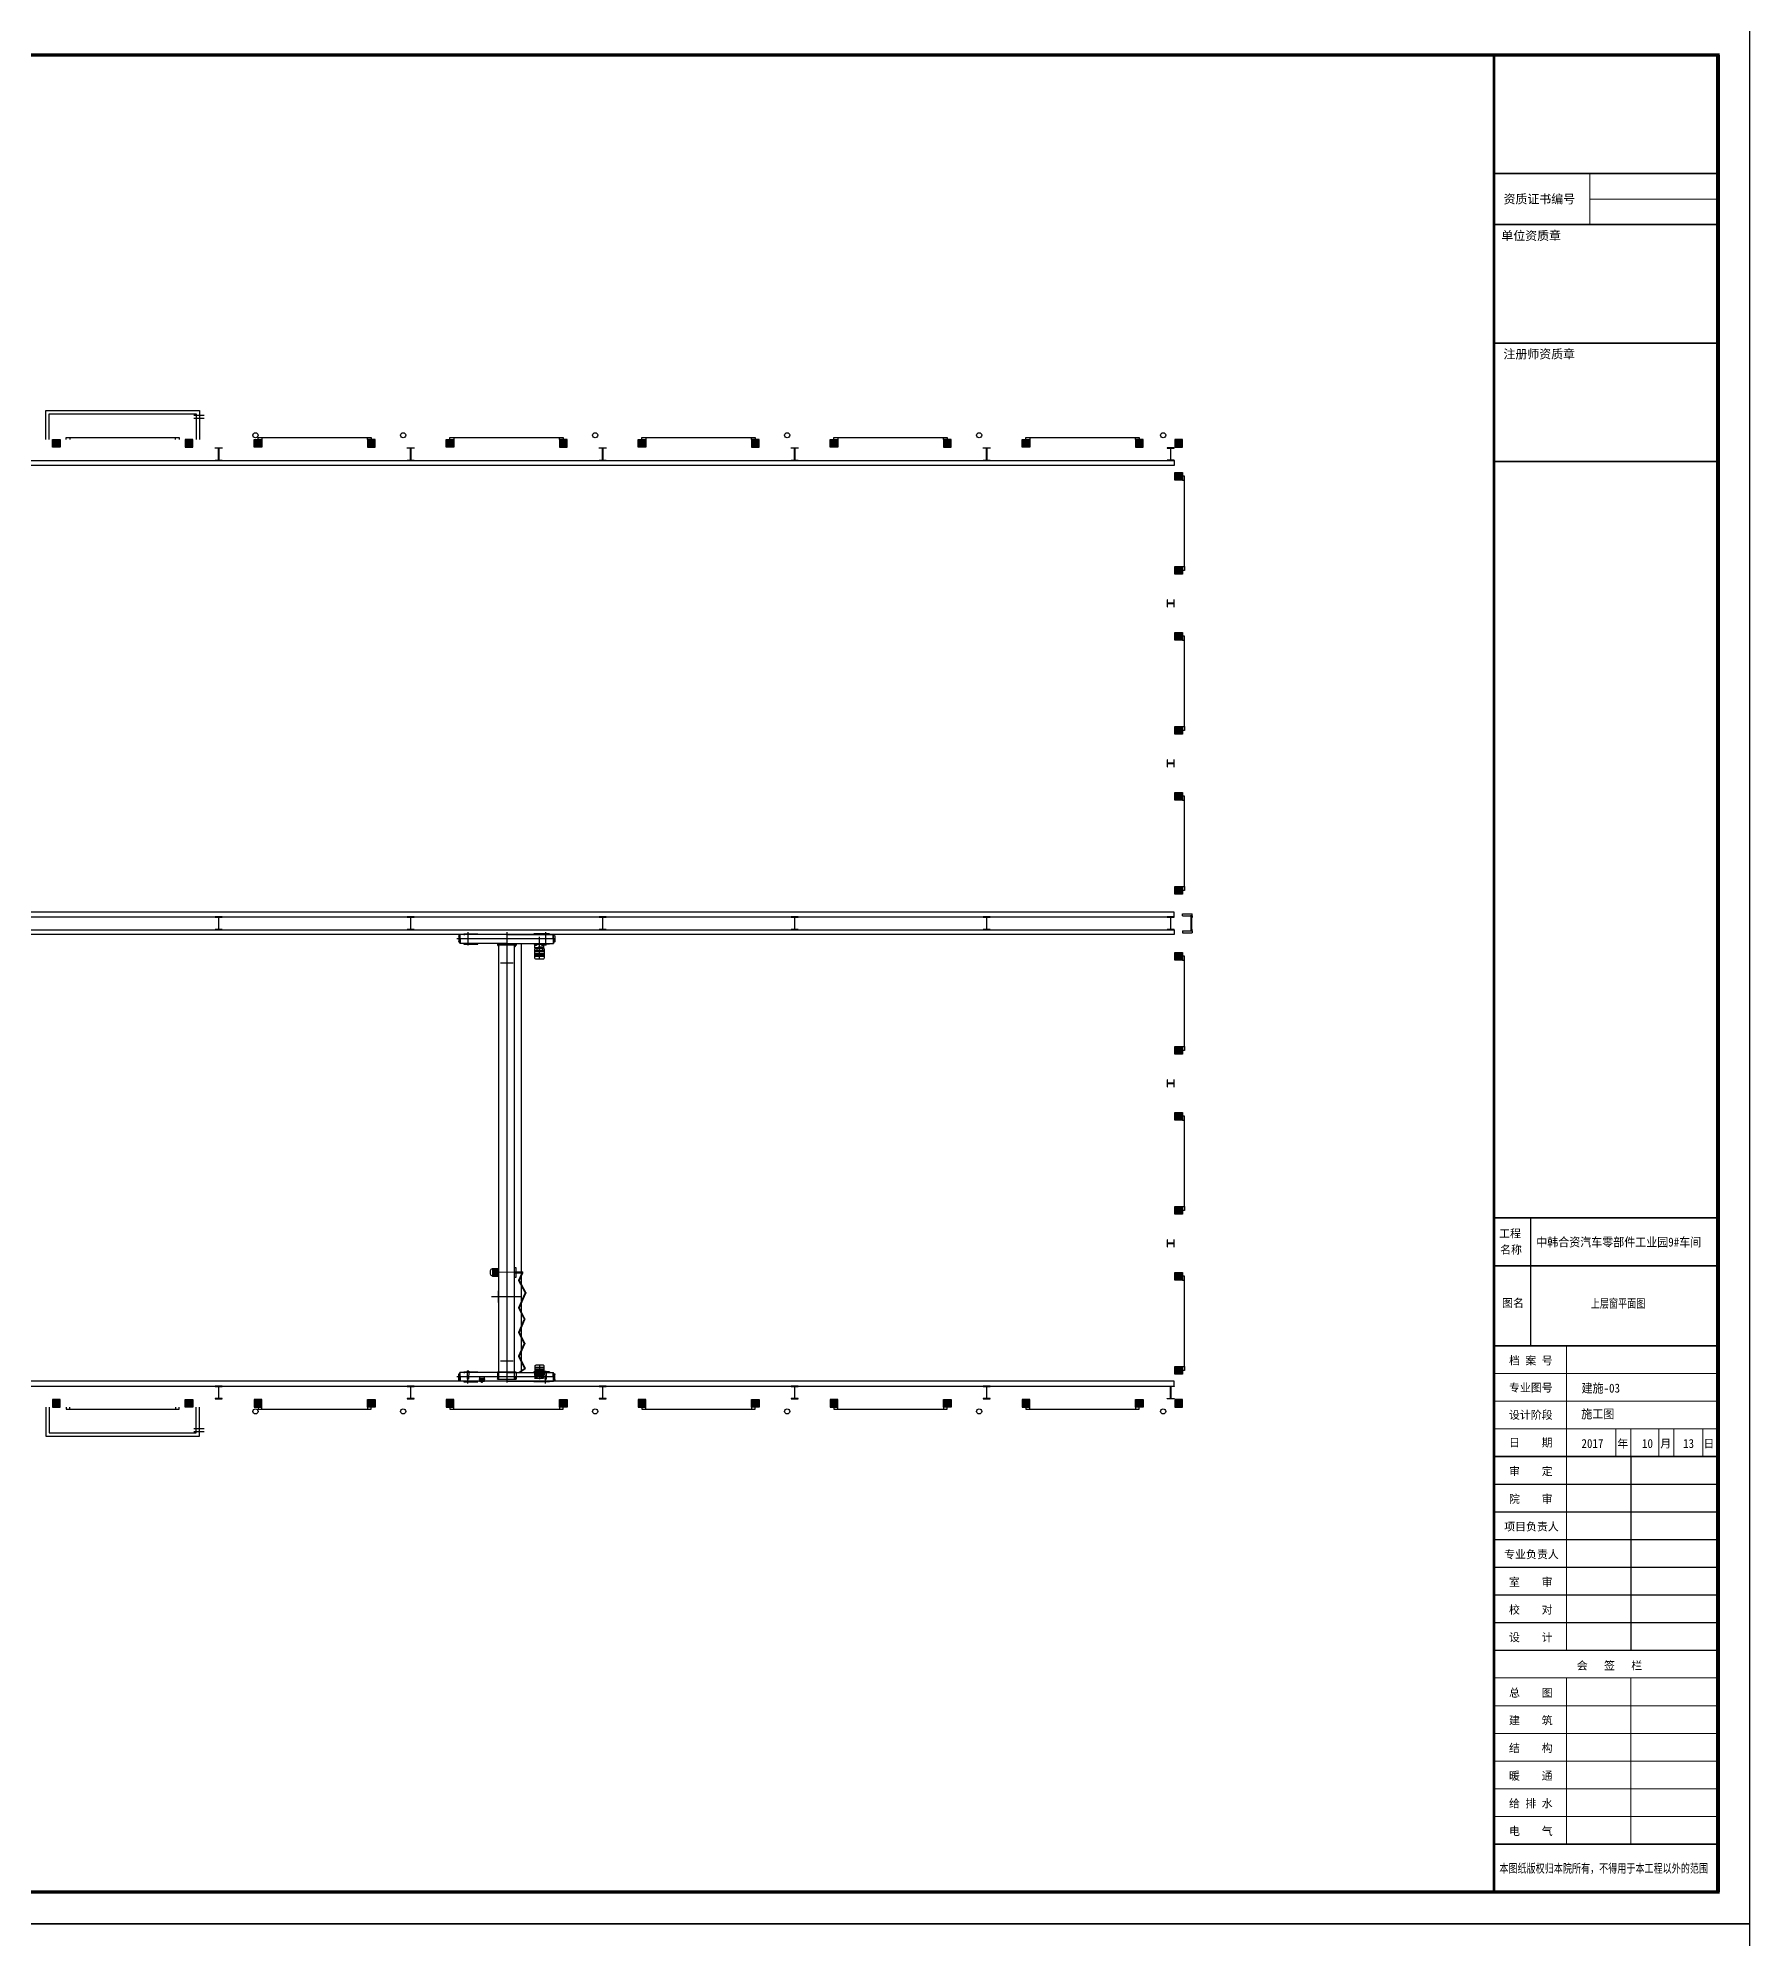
# Model space of a CAD drawing. Extents: x 3335981 to 3441081, y -1359715 to -1003315.
# Drawn here: x 3387581 to 3441081, y -1241385 to -1181985 of the extents above; entities that cross this region are included whole.
import ezdxf
from ezdxf.lldxf.tags import DXFTag

# ---------------------------------------------------------------- set-up
doc = ezdxf.new("R2010")
doc.units = 0
doc.header["$LTSCALE"] = 1000
doc.header["$MEASUREMENT"] = 0
doc.linetypes.add('CENTER2', pattern=[28.575, 19.05, -3.175, 3.175, -3.175])
doc.layers.get('0').update_dxf_attribs({"color": 2})
for name, color, linetype in [('10', 2, 'Continuous'), ('2', 6, 'Continuous'), ('PUB_DIM', 3, 'Continuous'), ('PUB_TITLE', 4, 'Continuous')]:
    doc.layers.add(name, color=color, linetype=linetype)
doc.layers.add('2点划线', color=2, linetype='CENTER2', lineweight=18)
doc.layers.add('图签', color=130, linetype='Continuous', lineweight=20)
doc.styles.add('图签字', font='SimSun.ttf', dxfattribs={"height": 250})
tags = doc.linetypes.add('DASH', pattern=[0.35, 0.25, -0.1]).pattern_tags.tags
tags[6:7] = [DXFTag(74, 4), DXFTag(75, 0), DXFTag(340, '0'), DXFTag(46, 1.0), DXFTag(50, 0.0), DXFTag(44, 0.0), DXFTag(45, 0.0)]
tags[4:5] = [DXFTag(74, 4), DXFTag(75, 0), DXFTag(340, '0'), DXFTag(46, 1.0), DXFTag(50, 0.0), DXFTag(44, 0.0), DXFTag(45, 0.0)]

# ---------------------------------------------------------------- blocks, each defined once
blk = doc.blocks.new('dvds')
for p, q in [((-40, 216), (-40, 664)), ((-20, 216), (-20, 664))]:
    blk.add_line(p, q)
at = {"layer": '10'}
for p, q in [((-300, 740), (0, 740)), ((-300, 670), (-300, 740)), ((-300, 670), (0, 670)), ((0, 670), (-50, 670)), ((-50, 670), (-50, 668)), ((-47, 664), (-16, 664)), ((-6, 654), (-6, 624)), ((0, 620), (-3, 620)), ((0, 670), (0, 740)), ((0, 670), (0, 620)), ((-300, 210), (0, 210)), ((-300, 210), (-300, 140)), ((-300, 140), (0, 140)), ((-50, 210), (-50, 213)), ((0, 210), (-50, 210)), ((-47, 216), (-16, 216)), ((-6, 226), (-6, 257)), ((0, 260), (-3, 260)), ((0, 210), (0, 260)), ((0, 210), (0, 140))]:
    blk.add_line(p, q, dxfattribs=at)
at = {"layer": '10', "linetype": 'DASH', "ltscale": 0.2}
for p, q in [((-300, 676), (0, 676)), ((-300, 204), (0, 204))]:
    blk.add_line(p, q, dxfattribs=at)
at = {"layer": '10'}
for centre, radius, start, end in [((-47, 668), 3.42, 181.39584, 268.60284), ((-16, 654), 10.3, 1.39779, 88.60221), ((-3, 624), 3.42, 181.39584, 268.60284), ((-47, 213), 3.42, 91.39716, 178.60416), ((-16, 226), 10.3, 271.39779, 358.60221), ((-3, 257), 3.42, 91.39716, 178.60416)]:
    blk.add_arc(centre, radius, start, end, dxfattribs=at)
blk = doc.blocks.new('tq')
at = {"color": 4}
for p, q in [((3435159, -1158678), (3435159, -1162678)), ((3438297, -1166138), (3438297, -1172193)), ((3434022, -1167003), (3441022, -1167003)), ((3434022, -1167868), (3441022, -1167868)), ((3434022, -1168733), (3441022, -1168733)), ((3434022, -1169598), (3441022, -1169598)), ((3434022, -1170463), (3441022, -1170463)), ((3434022, -1171328), (3441022, -1171328))]:
    blk.add_line(p, q, dxfattribs=at)
at = {"color": 4, "const_width": 50}
blk.add_lwpolyline([(3441022, -1131344), (3434022, -1131344)], dxfattribs=at)
at = {"layer": '图签', "color": 4}
for p, q in [((3437020, -1126044), (3437020, -1127644)), ((3441022, -1126844), (3437020, -1126844)), ((3434022, -1163543), (3441022, -1163543)), ((3441022, -1164408), (3434022, -1164408)), ((3434022, -1165273), (3441022, -1165273)), ((3435791, -1165273), (3440546, -1165273)), ((3436291, -1166138), (3436291, -1165273)), ((3437831, -1165273), (3437831, -1166138)), ((3438297, -1165273), (3438297, -1166138)), ((3439176, -1165273), (3439176, -1166138)), ((3439642, -1165273), (3439642, -1166138)), ((3440546, -1165273), (3440546, -1166138)), ((3440546, -1165273), (3440546, -1166138)), ((3436291, -1172193), (3436291, -1166138)), ((3440546, -1166138), (3437949, -1166138)), ((3438297, -1166138), (3438297, -1172193)), ((3434022, -1172193), (3441022, -1172193)), ((3437949, -1172193), (3435791, -1172193)), ((3434022, -1173058), (3441022, -1173058)), ((3436291, -1178248), (3436291, -1173058)), ((3436291, -1173058), (3437949, -1173058)), ((3438297, -1173058), (3438297, -1178248)), ((3438297, -1173058), (3438297, -1178248)), ((3434022, -1173923), (3441022, -1173923)), ((3434022, -1174788), (3441022, -1174788)), ((3434022, -1175653), (3441022, -1175653)), ((3434022, -1176518), (3441022, -1176518)), ((3434022, -1177383), (3441022, -1177383)), ((3437949, -1178248), (3436291, -1178248))]:
    blk.add_line(p, q, dxfattribs=at)
at = {"layer": '图签'}
blk.add_line((3436291, -1166138), (3436291, -1162678), dxfattribs=at)
at = {"layer": '图签', "color": 4, "const_width": 80}
blk.add_lwpolyline([(3434022, -1122343), (3441022, -1122343), (3441022, -1179743), (3434022, -1179743), (3434022, -1122343)], close=True, dxfattribs=at)
at = {"layer": '图签', "color": 4}
for points, const_width in [([(3441022, -1179743), (3441022, -1122343)], 120), ([(3441022, -1126044), (3434022, -1126044)], 50), ([(3441022, -1127644), (3434022, -1127644)], 50), ([(3441022, -1135044), (3434022, -1135044)], 50), ([(3441022, -1158678), (3434022, -1158678)], 50), ([(3441022, -1160178), (3434022, -1160178)], 50), ([(3441022, -1162678), (3434022, -1162678)], 50), ([(3441022, -1166138), (3434022, -1166138)], 50), ([(3434022, -1172193), (3441022, -1172193)], 50), ([(3434022, -1172193), (3441022, -1172193)], 50), ([(3434022, -1178248), (3441022, -1178248)], 50)]:
    blk.add_lwpolyline(points, dxfattribs=dict(at, const_width=const_width))
at = {"linetype": 'Continuous', "style": '图签字'}
for s, height, p in [('资质证书编号', 273.4, (3434320, -1126984)), ('单位资质章', 273.4, (3434252, -1128128)), ('注册师资质章', 273.4, (3434318, -1131828)), ('工程', 250, (3434182, -1159295)), ('名称', 250, (3434214, -1159801)), ('图名', 250, (3434276, -1161467)), ('档 案 号', 250, (3434491, -1163264)), ('专业图号', 250, (3434491, -1164112)), ('设计阶段', 250, (3434491, -1164963)), ('日    期', 250, (3434491, -1165828)), ('年', 250, (3437877, -1165859)), ('月', 250, (3439217, -1165859)), ('日', 250, (3440567, -1165859)), ('审    定', 250, (3434491, -1166724)), ('院    审', 250, (3434491, -1167589)), ('项目负责人', 250, (3434340, -1168454)), ('专业负责人', 250, (3434340, -1169319)), ('室    审', 250, (3434491, -1170184)), ('校    对', 250, (3434491, -1171049)), ('设    计', 250, (3434491, -1171914)), ('会   签   栏', 250, (3436609, -1172795)), ('总    图', 250, (3434491, -1173644)), ('建    筑', 250, (3434491, -1174509)), ('结    构', 250, (3434491, -1175374)), ('暖    通', 250, (3434491, -1176239)), ('给 排 水', 250, (3434491, -1177104)), ('电    气', 250, (3434493, -1177969))]:
    blk.add_text(s, height=height, dxfattribs=at).set_placement(p)
at = {"color": 1, "linetype": 'Continuous', "style": '图签字', "width": 0.75}
blk.add_text('本图纸版权归本院所有，不得用于本工程以外的范围', height=270, dxfattribs=at).set_placement((3434190, -1179142))
at = {"layer": 'PUB_DIM', "linetype": 'ByBlock', "style": '图签字', "width": 0.9}
for s, p in [('中韩合资汽车零部件工业园9#车间', (3435343, -1159576)), ('施工图', (3436750, -1164945))]:
    blk.add_text(s, height=280, dxfattribs=at).set_placement(p)
at = {"layer": 'PUB_DIM', "color": 1, "linetype": 'ByBlock', "style": '图签字', "width": 0.9}
for s, p in [('2017', (3436756, -1165871)), ('10', (3438648, -1165871)), ('13', (3439932, -1165871))]:
    blk.add_text(s, height=280, dxfattribs=at).set_placement(p)
blk = doc.blocks.new('dsfgbdsfbdfbsdfsd')
for p, q in [((-1793, 18722), (-1793, 18558)), ((-1746, 18740), (-1774, 18740)), ((-1774, 18540), (-1746, 18540)), ((-285, 18775), (-1747, 18775)), ((-1747, 18636), (-1747, 18775)), ((-1747, 18636), (-1747, 18497)), ((-285, 18497), (-1747, 18497)), ((-1734, 18636), (-1734, 18775)), ((-1734, 18636), (-1734, 18497)), ((-1621, 18792), (-1131, 18792)), ((-1621, 18775), (-1621, 18792)), ((-1621, 18479), (-1621, 18497)), ((-1621, 18479), (-1131, 18479)), ((-1534, 18468), (-1534, 18479)), ((-1513, 18468), (-1534, 18468)), ((-1522, 18458), (-1522, 18468)), ((-1469, 18458), (-1522, 18458)), ((-1522, 18458), (-1517, 18450)), ((-1477, 18450), (-1517, 18450)), ((-1513, 18468), (-1513, 18479)), ((-1469, 18458), (-1477, 18450)), ((-1469, 18479), (-1469, 18458)), ((-1437, 18479), (-1437, 18341)), ((-1437, 18459), (-1155, 18459)), ((-1422, 18479), (-1422, 18445)), ((-1422, 18446), (-1366, 18446)), ((-1366, 18479), (-1366, 18445)), ((-1224, 18479), (-1224, 18445)), ((-1224, 18446), (-1168, 18446)), ((-1168, 18479), (-1168, 18445)), ((-1155, 18479), (-1155, 18362)), ((-1131, 18792), (-1131, 18775)), ((-1131, 18479), (-1131, 18497)), ((-753, 8236), (-753, 18497)), ((-578, 18497), (-578, 18449)), ((0, 18478), (-578, 18478)), ((0, 18449), (-578, 18449)), ((-578, 18449), (-534, 18386)), ((-534, 4880), (-534, 18449)), ((-285, 18775), (1178, 18775)), ((-285, 18497), (1178, 18497)), ((-43, 4880), (-43, 18449)), ((0, 18449), (-43, 18386)), ((0, 18497), (0, 18449)), ((1052, 18792), (611, 18792)), ((611, 18792), (611, 18775)), ((612, 18479), (612, 18497)), ((1052, 18479), (612, 18479)), ((900, 18479), (900, 18458)), ((900, 18458), (907, 18450)), ((900, 18458), (953, 18458)), ((907, 18450), (948, 18450)), ((944, 18468), (944, 18479)), ((944, 18468), (965, 18468)), ((953, 18458), (948, 18450)), ((953, 18458), (953, 18468)), ((965, 18468), (965, 18479)), ((1052, 18775), (1027, 18775)), ((1052, 18497), (1027, 18497)), ((1052, 18775), (1052, 18792)), ((1052, 18497), (1052, 18479)), ((1164, 18636), (1164, 18775)), ((1164, 18636), (1164, 18497)), ((1169, 18740), (1196, 18740)), ((1196, 18540), (1169, 18540)), ((1178, 18636), (1178, 18775)), ((1178, 18636), (1178, 18497)), ((1215, 18722), (1215, 18558)), ((-1437, 18341), (-1457, 18325)), ((-1457, 18325), (-1168, 18325)), ((-1457, 18325), (-1457, 18066)), ((-1457, 18261), (-1168, 18261)), ((-1457, 18250), (-1168, 18250)), ((-1457, 18088), (-1168, 18088)), ((-1457, 18066), (-1457, 18034)), ((-1437, 18382), (-1290, 18382)), ((-1437, 18341), (-1180, 18341)), ((-1432, 18009), (-1193, 18009)), ((-1428, 18208), (-1428, 18119)), ((-1403, 18325), (-1403, 18261)), ((-1403, 18208), (-1403, 18119)), ((-1375, 18208), (-1375, 18119)), ((-1350, 18208), (-1350, 18119)), ((-1330, 18208), (-1330, 18119)), ((-1305, 18208), (-1305, 18119)), ((-1290, 18382), (-1257, 18362)), ((-1277, 18208), (-1277, 18119)), ((-1257, 18362), (-1155, 18362)), ((-1252, 18208), (-1252, 18119)), ((-1227, 18208), (-1227, 18119)), ((-1224, 18325), (-1224, 18261)), ((-1199, 18208), (-1199, 18119)), ((-1180, 18341), (-1180, 18362)), ((-1180, 18341), (-1168, 18325)), ((-1168, 18034), (-1168, 18325)), ((-491, 17885), (-97, 17885)), ((-585, 8363), (-534, 8363)), ((-585, 8236), (-585, 8363)), ((156, 8336), (-43, 8336)), ((150, 8104), (150, 8336)), ((-880, 7588), (-689, 7959)), ((-860, 7588), (-668, 7959)), ((-534, 8236), (-791, 8236)), ((-791, 8206), (-791, 8236)), ((-534, 8206), (-791, 8206)), ((-688, 7980), (-786, 8206)), ((-668, 7980), (-766, 8206)), ((-753, 5092), (-753, 8206)), ((-585, 8071), (-585, 8206)), ((-534, 8071), (-585, 8071)), ((150, 8310), (-43, 8310)), ((150, 8271), (-43, 8271)), ((43, 8235), (-43, 8235)), ((43, 8205), (-43, 8205)), ((150, 8169), (-43, 8169)), ((150, 8130), (-43, 8130)), ((156, 8104), (-43, 8104)), ((124, 8247), (43, 8247)), ((43, 8193), (43, 8247)), ((124, 8193), (43, 8193)), ((124, 8247), (124, 8193)), ((216, 8164), (216, 8276)), ((-685, 7118), (-880, 7566)), ((-665, 7118), (-860, 7566)), ((-43, 7637), (-26, 7637)), ((-26, 7276), (-43, 7276)), ((-26, 7276), (-26, 7637)), ((-685, 6354), (-856, 6746)), ((-855, 6768), (-686, 7096)), ((-665, 6354), (-836, 6746)), ((-835, 6768), (-666, 7096)), ((-852, 6011), (-686, 6332)), ((-685, 5606), (-852, 5989)), ((-665, 5606), (-832, 5989)), ((-831, 6011), (-666, 6332)), ((-864, 5238), (-686, 5584)), ((-844, 5238), (-666, 5584)), ((-491, 5444), (-97, 5444)), ((-1793, 4867), (-1793, 5031)), ((-1774, 5050), (-1746, 5050)), ((-1746, 4849), (-1774, 4849)), ((-285, 5092), (-1747, 5092)), ((-1747, 4953), (-1747, 5092)), ((-1747, 4953), (-1747, 4815)), ((-285, 4815), (-1747, 4815)), ((-1734, 4953), (-1734, 5092)), ((-1734, 4953), (-1734, 4815)), ((-1621, 5110), (-1131, 5110)), ((-1621, 5110), (-1621, 5092)), ((-1621, 4815), (-1621, 4797)), ((-1621, 4797), (-1131, 4797)), ((-1534, 5122), (-1534, 5110)), ((-1513, 5122), (-1534, 5122)), ((-1469, 5131), (-1522, 5131)), ((-1522, 5131), (-1522, 5122)), ((-1522, 5131), (-1517, 4879)), ((-1477, 4879), (-1517, 4879)), ((-1513, 5122), (-1513, 5110)), ((-1469, 5131), (-1477, 4879)), ((-1469, 5110), (-1469, 5131)), ((-1457, 5263), (-1457, 5295)), ((-1457, 5034), (-1457, 5263)), ((-1457, 5241), (-1168, 5241)), ((-1457, 5109), (-1168, 5109)), ((-1457, 5098), (-1168, 5098)), ((-1457, 5034), (-1168, 5034)), ((-1437, 5018), (-1457, 5034)), ((-1437, 5110), (-1437, 5018)), ((-1437, 5018), (-1180, 5018)), ((-1437, 4977), (-1290, 4977)), ((-1437, 4900), (-1155, 4900)), ((-1432, 5320), (-1193, 5320)), ((-1428, 5121), (-1428, 5210)), ((-1422, 5110), (-1422, 4915)), ((-1422, 4913), (-1366, 4913)), ((-1403, 5121), (-1403, 5210)), ((-1403, 5034), (-1403, 5098)), ((-1375, 5121), (-1375, 5210)), ((-1366, 5110), (-1366, 4915)), ((-1350, 5121), (-1350, 5210)), ((-1330, 5121), (-1330, 5210)), ((-1305, 5121), (-1305, 5210)), ((-1290, 4977), (-1257, 4998)), ((-1277, 5121), (-1277, 5210)), ((-1257, 4998), (-1155, 4998)), ((-1252, 5121), (-1252, 5210)), ((-1227, 5121), (-1227, 5210)), ((-1224, 5110), (-1224, 4915)), ((-1224, 5034), (-1224, 5098)), ((-1224, 4913), (-1168, 4913)), ((-1199, 5121), (-1199, 5210)), ((-1180, 5018), (-1168, 5034)), ((-1180, 5018), (-1180, 4998)), ((-1168, 5295), (-1168, 5034)), ((-1168, 5110), (-1168, 4915)), ((-1155, 5110), (-1155, 4998)), ((-1131, 5110), (-1131, 5092)), ((-1131, 4797), (-1131, 4815)), ((-685, 5093), (-865, 5216)), ((-665, 5093), (-845, 5216)), ((0, 5111), (-578, 5111)), ((-578, 5092), (-578, 4880)), ((-578, 4880), (-534, 4973)), ((0, 4880), (-578, 4880)), ((-285, 5092), (1178, 5092)), ((-285, 4815), (476, 4815)), ((0, 4880), (-43, 4973)), ((0, 5092), (0, 4880)), ((398, 4869), (398, 4897)), ((398, 4897), (575, 4897)), ((575, 4869), (398, 4869)), ((476, 4823), (476, 4773)), ((476, 4773), (498, 4773)), ((498, 4773), (498, 4823)), ((498, 4815), (1178, 4815)), ((575, 4897), (575, 4869)), ((611, 4797), (611, 4815)), ((1052, 4797), (611, 4797)), ((1052, 5110), (612, 5110)), ((612, 5110), (612, 5092)), ((900, 5131), (953, 5131)), ((900, 5110), (900, 5131)), ((900, 5131), (907, 4879)), ((907, 4879), (948, 4879)), ((944, 5122), (944, 5110)), ((944, 5122), (965, 5122)), ((953, 5131), (948, 4879)), ((953, 5131), (953, 5122)), ((965, 5122), (965, 5110)), ((1052, 5092), (1027, 5092)), ((1052, 4815), (1027, 4815)), ((1052, 5092), (1052, 5110)), ((1052, 4815), (1052, 4797)), ((1164, 4953), (1164, 5092)), ((1164, 4953), (1164, 4815)), ((1196, 5050), (1169, 5050)), ((1169, 4849), (1196, 4849)), ((1178, 4953), (1178, 5092)), ((1178, 4953), (1178, 4815)), ((1215, 4867), (1215, 5031))]:
    blk.add_line(p, q)
for points in [[(410, 4897), (410, 4945), (562, 4945), (562, 4897)], [(562, 4869), (562, 4823), (410, 4823), (410, 4869)]]:
    blk.add_lwpolyline(points)
for centre, radius, start, end in [((-1774, 18722), 18.8, 90, 180), ((-1774, 18558), 18.8, 180, 270), ((1196, 18722), 18.8, 0, 90), ((1196, 18558), 18.8, 270, 0), ((-1432, 18034), 25, 180, 270), ((-1193, 18034), 25, 270, 0), ((156, 8276), 60, 0, 90), ((-711, 7970), 25, 332.71644, 23.53787), ((-691, 7970), 25, 332.71644, 23.53787), ((156, 8164), 60, 270, 0), ((-858, 7576), 25, 152.71644, 203.53787), ((-837, 7576), 25, 152.71644, 203.53787), ((-833, 6756), 25, 152.71644, 203.53787), ((-813, 6756), 25, 152.71644, 203.53787), ((-708, 7108), 25, 332.71644, 23.53787), ((-688, 7108), 25, 332.71644, 23.53787), ((-829, 5999), 25, 152.71644, 203.53787), ((-809, 5999), 25, 152.71644, 203.53787), ((-708, 6344), 25, 332.71644, 23.53787), ((-688, 6344), 25, 332.71644, 23.53787), ((-708, 5596), 25, 332.71644, 23.53787), ((-688, 5596), 25, 332.71644, 23.53787), ((-1774, 5031), 18.8, 90, 180), ((-1774, 4867), 18.8, 180, 270), ((-1432, 5295), 25, 90, 180), ((-1193, 5295), 25, 0, 90), ((-842, 5226), 25, 152.71644, 203.53787), ((-822, 5226), 25, 152.71644, 203.53787), ((1196, 5031), 18.8, 0, 90), ((1196, 4867), 18.8, 270, 0)]:
    blk.add_arc(centre, radius, start, end)
at = {"layer": '2'}
for p, q in [((-1781, 18636), (1273, 18636)), ((-1498, 18845), (-1498, 18439)), ((-1394, 18460), (-1394, 18426)), ((-1310, 17998), (-1310, 18708)), ((-1196, 18460), (-1196, 18426)), ((-289, 18851), (-289, 4779)), ((929, 18845), (929, 18439)), ((-719, 7456), (192, 7456)), ((-1781, 4953), (1273, 4953)), ((-1498, 4745), (-1498, 4890)), ((-1394, 5129), (-1394, 4933)), ((-1310, 5331), (-1310, 4881)), ((-1196, 5129), (-1196, 4933)), ((929, 4745), (929, 4890))]:
    blk.add_line(p, q, dxfattribs=at)
at = {"layer": '2点划线'}
blk.add_line((96, 8220), (-802, 8220), dxfattribs=at)
blk = doc.blocks.new('GZZ')
for points in [[(3466941, -1131412), (3466701, -1131412), (3466701, -1131652), (3466941, -1131652)], [(3468171, -1131652), (3467931, -1131652), (3467931, -1131412), (3468171, -1131412)], [(3471471, -1131652), (3471711, -1131652), (3471711, -1131412), (3471471, -1131412)], [(3474171, -1131652), (3473931, -1131652), (3473931, -1131412), (3474171, -1131412)], [(3477471, -1131652), (3477711, -1131652), (3477711, -1131412), (3477471, -1131412)], [(3480171, -1131652), (3479931, -1131652), (3479931, -1131412), (3480171, -1131412)], [(3483471, -1131652), (3483711, -1131652), (3483711, -1131412), (3483471, -1131412)], [(3486171, -1131652), (3485931, -1131652), (3485931, -1131412), (3486171, -1131412)], [(3489471, -1131652), (3489711, -1131652), (3489711, -1131412), (3489471, -1131412)], [(3492171, -1131652), (3491931, -1131652), (3491931, -1131412), (3492171, -1131412)], [(3495471, -1131652), (3495711, -1131652), (3495711, -1131412), (3495471, -1131412)], [(3498171, -1131652), (3497931, -1131652), (3497931, -1131412), (3498171, -1131412)], [(3501471, -1131652), (3501711, -1131652), (3501711, -1131412), (3501471, -1131412)], [(3503871, -1131652), (3503631, -1131652), (3503631, -1131412), (3503871, -1131412)], [(3507771, -1131652), (3508011, -1131652), (3508011, -1131412), (3507771, -1131412)], [(3510171, -1131652), (3509931, -1131652), (3509931, -1131412), (3510171, -1131412)], [(3513471, -1131652), (3513711, -1131652), (3513711, -1131412), (3513471, -1131412)], [(3516171, -1131652), (3515931, -1131652), (3515931, -1131412), (3516171, -1131412)], [(3519471, -1131652), (3519711, -1131652), (3519711, -1131412), (3519471, -1131412)], [(3522171, -1131652), (3521931, -1131652), (3521931, -1131412), (3522171, -1131412)], [(3525471, -1131652), (3525711, -1131652), (3525711, -1131412), (3525471, -1131412)], [(3528171, -1131652), (3527931, -1131652), (3527931, -1131412), (3528171, -1131412)], [(3531471, -1131652), (3531711, -1131652), (3531711, -1131412), (3531471, -1131412)], [(3534171, -1131652), (3533931, -1131652), (3533931, -1131412), (3534171, -1131412)], [(3537471, -1131652), (3537711, -1131652), (3537711, -1131412), (3537471, -1131412)], [(3538941, -1131412), (3538701, -1131412), (3538701, -1131652), (3538941, -1131652)], [(3466941, -1132072), (3466701, -1132072), (3466701, -1132312), (3466941, -1132312)], [(3538701, -1132442), (3538941, -1132442), (3538941, -1132682), (3538701, -1132682)], [(3466941, -1135012), (3466701, -1135012), (3466701, -1135252), (3466941, -1135252)], [(3538701, -1135382), (3538941, -1135382), (3538941, -1135622), (3538701, -1135622)], [(3466941, -1136842), (3466701, -1136842), (3466701, -1137082), (3466941, -1137082)], [(3538701, -1137442), (3538941, -1137442), (3538941, -1137682), (3538701, -1137682)], [(3538701, -1140382), (3538941, -1140382), (3538941, -1140622), (3538701, -1140622)], [(3466941, -1140982), (3466701, -1140982), (3466701, -1141222), (3466941, -1141222)], [(3466941, -1142812), (3466701, -1142812), (3466701, -1143052), (3466941, -1143052)], [(3538701, -1142442), (3538941, -1142442), (3538941, -1142682), (3538701, -1142682)], [(3466941, -1145752), (3466701, -1145752), (3466701, -1145992), (3466941, -1145992)], [(3538701, -1145382), (3538941, -1145382), (3538941, -1145622), (3538701, -1145622)], [(3466941, -1147072), (3466701, -1147072), (3466701, -1147312), (3466941, -1147312)], [(3538701, -1147442), (3538941, -1147442), (3538941, -1147682), (3538701, -1147682)], [(3466941, -1150012), (3466701, -1150012), (3466701, -1150252), (3466941, -1150252)], [(3538701, -1150382), (3538941, -1150382), (3538941, -1150622), (3538701, -1150622)], [(3466941, -1151842), (3466701, -1151842), (3466701, -1152082), (3466941, -1152082)], [(3538701, -1152442), (3538941, -1152442), (3538941, -1152682), (3538701, -1152682)], [(3538701, -1155382), (3538941, -1155382), (3538941, -1155622), (3538701, -1155622)], [(3466941, -1155982), (3466701, -1155982), (3466701, -1156222), (3466941, -1156222)], [(3538701, -1157442), (3538941, -1157442), (3538941, -1157682), (3538701, -1157682)], [(3466941, -1157812), (3466701, -1157812), (3466701, -1158052), (3466941, -1158052)], [(3538701, -1160382), (3538941, -1160382), (3538941, -1160622), (3538701, -1160622)], [(3466941, -1160752), (3466701, -1160752), (3466701, -1160992), (3466941, -1160992)], [(3466941, -1161412), (3466701, -1161412), (3466701, -1161652), (3466941, -1161652)], [(3468171, -1161412), (3467931, -1161412), (3467931, -1161652), (3468171, -1161652)], [(3471471, -1161412), (3471711, -1161412), (3471711, -1161652), (3471471, -1161652)], [(3474171, -1161412), (3473931, -1161412), (3473931, -1161652), (3474171, -1161652)], [(3477471, -1161412), (3477711, -1161412), (3477711, -1161652), (3477471, -1161652)], [(3480171, -1161412), (3479931, -1161412), (3479931, -1161652), (3480171, -1161652)], [(3483471, -1161412), (3483711, -1161412), (3483711, -1161652), (3483471, -1161652)], [(3486171, -1161412), (3485931, -1161412), (3485931, -1161652), (3486171, -1161652)], [(3489471, -1161412), (3489711, -1161412), (3489711, -1161652), (3489471, -1161652)], [(3492171, -1161412), (3491931, -1161412), (3491931, -1161652), (3492171, -1161652)], [(3495471, -1161412), (3495711, -1161412), (3495711, -1161652), (3495471, -1161652)], [(3498171, -1161412), (3497931, -1161412), (3497931, -1161652), (3498171, -1161652)], [(3501471, -1161412), (3501711, -1161412), (3501711, -1161652), (3501471, -1161652)], [(3503871, -1161412), (3503631, -1161412), (3503631, -1161652), (3503871, -1161652)], [(3507771, -1161412), (3508011, -1161412), (3508011, -1161652), (3507771, -1161652)], [(3510171, -1161412), (3509931, -1161412), (3509931, -1161652), (3510171, -1161652)], [(3513471, -1161412), (3513711, -1161412), (3513711, -1161652), (3513471, -1161652)], [(3516171, -1161412), (3515931, -1161412), (3515931, -1161652), (3516171, -1161652)], [(3519471, -1161412), (3519711, -1161412), (3519711, -1161652), (3519471, -1161652)], [(3522171, -1161412), (3521931, -1161412), (3521931, -1161652), (3522171, -1161652)], [(3525471, -1161412), (3525711, -1161412), (3525711, -1161652), (3525471, -1161652)], [(3528171, -1161412), (3527931, -1161412), (3527931, -1161652), (3528171, -1161652)], [(3531471, -1161412), (3531711, -1161412), (3531711, -1161652), (3531471, -1161652)], [(3534171, -1161412), (3533931, -1161412), (3533931, -1161652), (3534171, -1161652)], [(3537471, -1161412), (3537711, -1161412), (3537711, -1161652), (3537471, -1161652)], [(3538941, -1161412), (3538701, -1161412), (3538701, -1161652), (3538941, -1161652)]]:
    blk.add_hatch(color=256).paths.add_polyline_path(points)
for points in [[(3466941, -1131412), (3466701, -1131412), (3466701, -1131652), (3466941, -1131652)], [(3468171, -1131652), (3467931, -1131652), (3467931, -1131412), (3468171, -1131412)], [(3471471, -1131652), (3471711, -1131652), (3471711, -1131412), (3471471, -1131412)], [(3474171, -1131652), (3473931, -1131652), (3473931, -1131412), (3474171, -1131412)], [(3477471, -1131652), (3477711, -1131652), (3477711, -1131412), (3477471, -1131412)], [(3480171, -1131652), (3479931, -1131652), (3479931, -1131412), (3480171, -1131412)], [(3483471, -1131652), (3483711, -1131652), (3483711, -1131412), (3483471, -1131412)], [(3486171, -1131652), (3485931, -1131652), (3485931, -1131412), (3486171, -1131412)], [(3489471, -1131652), (3489711, -1131652), (3489711, -1131412), (3489471, -1131412)], [(3492171, -1131652), (3491931, -1131652), (3491931, -1131412), (3492171, -1131412)], [(3495471, -1131652), (3495711, -1131652), (3495711, -1131412), (3495471, -1131412)], [(3498171, -1131652), (3497931, -1131652), (3497931, -1131412), (3498171, -1131412)], [(3501471, -1131652), (3501711, -1131652), (3501711, -1131412), (3501471, -1131412)], [(3503871, -1131652), (3503631, -1131652), (3503631, -1131412), (3503871, -1131412)], [(3507771, -1131652), (3508011, -1131652), (3508011, -1131412), (3507771, -1131412)], [(3510171, -1131652), (3509931, -1131652), (3509931, -1131412), (3510171, -1131412)], [(3513471, -1131652), (3513711, -1131652), (3513711, -1131412), (3513471, -1131412)], [(3516171, -1131652), (3515931, -1131652), (3515931, -1131412), (3516171, -1131412)], [(3519471, -1131652), (3519711, -1131652), (3519711, -1131412), (3519471, -1131412)], [(3522171, -1131652), (3521931, -1131652), (3521931, -1131412), (3522171, -1131412)], [(3525471, -1131652), (3525711, -1131652), (3525711, -1131412), (3525471, -1131412)], [(3528171, -1131652), (3527931, -1131652), (3527931, -1131412), (3528171, -1131412)], [(3531471, -1131652), (3531711, -1131652), (3531711, -1131412), (3531471, -1131412)], [(3534171, -1131652), (3533931, -1131652), (3533931, -1131412), (3534171, -1131412)], [(3537471, -1131652), (3537711, -1131652), (3537711, -1131412), (3537471, -1131412)], [(3538941, -1131412), (3538701, -1131412), (3538701, -1131652), (3538941, -1131652)], [(3466941, -1132072), (3466701, -1132072), (3466701, -1132312), (3466941, -1132312)], [(3538701, -1132442), (3538941, -1132442), (3538941, -1132682), (3538701, -1132682)], [(3466941, -1135012), (3466701, -1135012), (3466701, -1135252), (3466941, -1135252)], [(3538701, -1135382), (3538941, -1135382), (3538941, -1135622), (3538701, -1135622)], [(3466941, -1136842), (3466701, -1136842), (3466701, -1137082), (3466941, -1137082)], [(3538701, -1137442), (3538941, -1137442), (3538941, -1137682), (3538701, -1137682)], [(3538701, -1140382), (3538941, -1140382), (3538941, -1140622), (3538701, -1140622)], [(3466941, -1140982), (3466701, -1140982), (3466701, -1141222), (3466941, -1141222)], [(3466941, -1142812), (3466701, -1142812), (3466701, -1143052), (3466941, -1143052)], [(3538701, -1142442), (3538941, -1142442), (3538941, -1142682), (3538701, -1142682)], [(3466941, -1145752), (3466701, -1145752), (3466701, -1145992), (3466941, -1145992)], [(3538701, -1145382), (3538941, -1145382), (3538941, -1145622), (3538701, -1145622)], [(3466941, -1147072), (3466701, -1147072), (3466701, -1147312), (3466941, -1147312)], [(3538701, -1147442), (3538941, -1147442), (3538941, -1147682), (3538701, -1147682)], [(3466941, -1150012), (3466701, -1150012), (3466701, -1150252), (3466941, -1150252)], [(3538701, -1150382), (3538941, -1150382), (3538941, -1150622), (3538701, -1150622)], [(3466941, -1151842), (3466701, -1151842), (3466701, -1152082), (3466941, -1152082)], [(3538701, -1152442), (3538941, -1152442), (3538941, -1152682), (3538701, -1152682)], [(3538701, -1155382), (3538941, -1155382), (3538941, -1155622), (3538701, -1155622)], [(3466941, -1155982), (3466701, -1155982), (3466701, -1156222), (3466941, -1156222)], [(3538701, -1157442), (3538941, -1157442), (3538941, -1157682), (3538701, -1157682)], [(3466941, -1157812), (3466701, -1157812), (3466701, -1158052), (3466941, -1158052)], [(3538701, -1160382), (3538941, -1160382), (3538941, -1160622), (3538701, -1160622)], [(3466941, -1160752), (3466701, -1160752), (3466701, -1160992), (3466941, -1160992)], [(3466941, -1161412), (3466701, -1161412), (3466701, -1161652), (3466941, -1161652)], [(3468171, -1161412), (3467931, -1161412), (3467931, -1161652), (3468171, -1161652)], [(3471471, -1161412), (3471711, -1161412), (3471711, -1161652), (3471471, -1161652)], [(3474171, -1161412), (3473931, -1161412), (3473931, -1161652), (3474171, -1161652)], [(3477471, -1161412), (3477711, -1161412), (3477711, -1161652), (3477471, -1161652)], [(3480171, -1161412), (3479931, -1161412), (3479931, -1161652), (3480171, -1161652)], [(3483471, -1161412), (3483711, -1161412), (3483711, -1161652), (3483471, -1161652)], [(3486171, -1161412), (3485931, -1161412), (3485931, -1161652), (3486171, -1161652)], [(3489471, -1161412), (3489711, -1161412), (3489711, -1161652), (3489471, -1161652)], [(3492171, -1161412), (3491931, -1161412), (3491931, -1161652), (3492171, -1161652)], [(3495471, -1161412), (3495711, -1161412), (3495711, -1161652), (3495471, -1161652)], [(3498171, -1161412), (3497931, -1161412), (3497931, -1161652), (3498171, -1161652)], [(3501471, -1161412), (3501711, -1161412), (3501711, -1161652), (3501471, -1161652)], [(3503871, -1161412), (3503631, -1161412), (3503631, -1161652), (3503871, -1161652)], [(3507771, -1161412), (3508011, -1161412), (3508011, -1161652), (3507771, -1161652)], [(3510171, -1161412), (3509931, -1161412), (3509931, -1161652), (3510171, -1161652)], [(3513471, -1161412), (3513711, -1161412), (3513711, -1161652), (3513471, -1161652)], [(3516171, -1161412), (3515931, -1161412), (3515931, -1161652), (3516171, -1161652)], [(3519471, -1161412), (3519711, -1161412), (3519711, -1161652), (3519471, -1161652)], [(3522171, -1161412), (3521931, -1161412), (3521931, -1161652), (3522171, -1161652)], [(3525471, -1161412), (3525711, -1161412), (3525711, -1161652), (3525471, -1161652)], [(3528171, -1161412), (3527931, -1161412), (3527931, -1161652), (3528171, -1161652)], [(3531471, -1161412), (3531711, -1161412), (3531711, -1161652), (3531471, -1161652)], [(3534171, -1161412), (3533931, -1161412), (3533931, -1161652), (3534171, -1161652)], [(3537471, -1161412), (3537711, -1161412), (3537711, -1161652), (3537471, -1161652)], [(3538941, -1161412), (3538701, -1161412), (3538701, -1161652), (3538941, -1161652)]]:
    blk.add_lwpolyline(points, close=True)

msp = doc.modelspace()

# ---------------------------------------------------------------- linework, layer by layer
at = {"linetype": 'ByBlock', "ltscale": 0.01}
for p, q in [((3392447, -1193767), (3392775, -1193767)), ((3392447, -1193867), (3392775, -1193867)), ((3388576, -1194469), (3391876, -1194469)), ((3394576, -1194469), (3397876, -1194469)), ((3400576, -1194469), (3403876, -1194469)), ((3406576, -1194469), (3409876, -1194469)), ((3412576, -1194469), (3415876, -1194469)), ((3418576, -1194469), (3421876, -1194469)), ((3423406, -1198499), (3423406, -1195799)), ((3423406, -1203499), (3423406, -1200799)), ((3423406, -1208499), (3423406, -1205799)), ((3423406, -1213499), (3423406, -1210799)), ((3423406, -1218499), (3423406, -1215799)), ((3423406, -1223499), (3423406, -1220799)), ((3388576, -1224829), (3391876, -1224829)), ((3394576, -1224829), (3397876, -1224829)), ((3400576, -1224829), (3403876, -1224829)), ((3406576, -1224829), (3409876, -1224829)), ((3412576, -1224829), (3415876, -1224829)), ((3418576, -1224829), (3421876, -1224829)), ((3392447, -1225431), (3392775, -1225431)), ((3392447, -1225531), (3392775, -1225531))]:
    msp.add_line(p, q, dxfattribs=at)
for points in [[(3387826, -1194529), (3387826, -1193629), (3392626, -1193629), (3392626, -1194529)], [(3387926, -1194529), (3387926, -1193729), (3392526, -1193729), (3392526, -1194529)], [(3388456, -1194529), (3388456, -1194469), (3388576, -1194469), (3388576, -1194529)], [(3391876, -1194529), (3391876, -1194469), (3391996, -1194469), (3391996, -1194529)], [(3394456, -1194529), (3394456, -1194469), (3394576, -1194469), (3394576, -1194529)], [(3397876, -1194529), (3397876, -1194469), (3397996, -1194469), (3397996, -1194529)], [(3400456, -1194529), (3400456, -1194469), (3400576, -1194469), (3400576, -1194529)], [(3403876, -1194529), (3403876, -1194469), (3403996, -1194469), (3403996, -1194529)], [(3406456, -1194529), (3406456, -1194469), (3406576, -1194469), (3406576, -1194529)], [(3409876, -1194529), (3409876, -1194469), (3409996, -1194469), (3409996, -1194529)], [(3412456, -1194529), (3412456, -1194469), (3412576, -1194469), (3412576, -1194529)], [(3415876, -1194529), (3415876, -1194469), (3415996, -1194469), (3415996, -1194529)], [(3418456, -1194529), (3418456, -1194469), (3418576, -1194469), (3418576, -1194529)], [(3421876, -1194529), (3421876, -1194469), (3421996, -1194469), (3421996, -1194529)], [(3423346, -1195799), (3423406, -1195799), (3423406, -1195679), (3423346, -1195679)], [(3423346, -1198499), (3423406, -1198499), (3423406, -1198619), (3423346, -1198619)], [(3423346, -1200799), (3423406, -1200799), (3423406, -1200679), (3423346, -1200679)], [(3423346, -1203499), (3423406, -1203499), (3423406, -1203619), (3423346, -1203619)], [(3423346, -1205799), (3423406, -1205799), (3423406, -1205679), (3423346, -1205679)], [(3423346, -1208499), (3423406, -1208499), (3423406, -1208619), (3423346, -1208619)], [(3423346, -1210799), (3423406, -1210799), (3423406, -1210679), (3423346, -1210679)], [(3423346, -1213499), (3423406, -1213499), (3423406, -1213619), (3423346, -1213619)], [(3423346, -1215799), (3423406, -1215799), (3423406, -1215679), (3423346, -1215679)], [(3423346, -1218499), (3423406, -1218499), (3423406, -1218619), (3423346, -1218619)], [(3423346, -1220799), (3423406, -1220799), (3423406, -1220679), (3423346, -1220679)], [(3423346, -1223499), (3423406, -1223499), (3423406, -1223619), (3423346, -1223619)], [(3387826, -1224769), (3387826, -1225669), (3392626, -1225669), (3392626, -1224769)], [(3387926, -1224769), (3387926, -1225569), (3392526, -1225569), (3392526, -1224769)], [(3388456, -1224769), (3388456, -1224829), (3388576, -1224829), (3388576, -1224769)], [(3391876, -1224769), (3391876, -1224829), (3391996, -1224829), (3391996, -1224769)], [(3394456, -1224769), (3394456, -1224829), (3394576, -1224829), (3394576, -1224769)], [(3397876, -1224769), (3397876, -1224829), (3397996, -1224829), (3397996, -1224769)], [(3400456, -1224769), (3400456, -1224829), (3400576, -1224829), (3400576, -1224769)], [(3403876, -1224769), (3403876, -1224829), (3403996, -1224829), (3403996, -1224769)], [(3406456, -1224769), (3406456, -1224829), (3406576, -1224829), (3406576, -1224769)], [(3409876, -1224769), (3409876, -1224829), (3409996, -1224829), (3409996, -1224769)], [(3412456, -1224769), (3412456, -1224829), (3412576, -1224829), (3412576, -1224769)], [(3415876, -1224769), (3415876, -1224829), (3415996, -1224829), (3415996, -1224769)], [(3418456, -1224769), (3418456, -1224829), (3418576, -1224829), (3418576, -1224769)], [(3421876, -1224769), (3421876, -1224829), (3421996, -1224829), (3421996, -1224769)]]:
    msp.add_lwpolyline(points, dxfattribs=at)
for points in [[(3393336, -1195179), (3393336, -1195189), (3393116, -1195189), (3393116, -1195179), (3393223, -1195179), (3393223, -1194799), (3393116, -1194799), (3393116, -1194789), (3393336, -1194789), (3393336, -1194799), (3393229, -1194799), (3393229, -1195179)], [(3399336, -1195179), (3399336, -1195189), (3399116, -1195189), (3399116, -1195179), (3399223, -1195179), (3399223, -1194799), (3399116, -1194799), (3399116, -1194789), (3399336, -1194789), (3399336, -1194799), (3399229, -1194799), (3399229, -1195179)], [(3405336, -1195179), (3405336, -1195189), (3405116, -1195189), (3405116, -1195179), (3405223, -1195179), (3405223, -1194799), (3405116, -1194799), (3405116, -1194789), (3405336, -1194789), (3405336, -1194799), (3405229, -1194799), (3405229, -1195179)], [(3411336, -1195179), (3411336, -1195189), (3411116, -1195189), (3411116, -1195179), (3411223, -1195179), (3411223, -1194799), (3411116, -1194799), (3411116, -1194789), (3411336, -1194789), (3411336, -1194799), (3411229, -1194799), (3411229, -1195179)], [(3417336, -1195179), (3417336, -1195189), (3417116, -1195189), (3417116, -1195179), (3417223, -1195179), (3417223, -1194799), (3417116, -1194799), (3417116, -1194789), (3417336, -1194789), (3417336, -1194799), (3417229, -1194799), (3417229, -1195179)], [(3422866, -1195179), (3422866, -1195189), (3423086, -1195189), (3423086, -1195179), (3422979, -1195179), (3422979, -1194799), (3423086, -1194799), (3423086, -1194789), (3422866, -1194789), (3422866, -1194799), (3422973, -1194799), (3422973, -1195179)], [(3423086, -1195339), (3351366, -1195339), (3351366, -1195189), (3423086, -1195189)], [(3422876, -1199539), (3422866, -1199539), (3422866, -1199759), (3422876, -1199759), (3422876, -1199652), (3423076, -1199652), (3423076, -1199759), (3423086, -1199759), (3423086, -1199539), (3423076, -1199539), (3423076, -1199646), (3422876, -1199646)], [(3422876, -1204539), (3422866, -1204539), (3422866, -1204759), (3422876, -1204759), (3422876, -1204652), (3423076, -1204652), (3423076, -1204759), (3423086, -1204759), (3423086, -1204539), (3423076, -1204539), (3423076, -1204646), (3422876, -1204646)], [(3423086, -1209299), (3351366, -1209299), (3351366, -1209449), (3423086, -1209449)], [(3423086, -1209999), (3351366, -1209999), (3351366, -1209849), (3423086, -1209849)], [(3393336, -1209459), (3393336, -1209449), (3393116, -1209449), (3393116, -1209459), (3393223, -1209459), (3393223, -1209839), (3393116, -1209839), (3393116, -1209849), (3393336, -1209849), (3393336, -1209839), (3393229, -1209839), (3393229, -1209459)], [(3399336, -1209459), (3399336, -1209449), (3399116, -1209449), (3399116, -1209459), (3399223, -1209459), (3399223, -1209839), (3399116, -1209839), (3399116, -1209849), (3399336, -1209849), (3399336, -1209839), (3399229, -1209839), (3399229, -1209459)], [(3405336, -1209459), (3405336, -1209449), (3405116, -1209449), (3405116, -1209459), (3405223, -1209459), (3405223, -1209839), (3405116, -1209839), (3405116, -1209849), (3405336, -1209849), (3405336, -1209839), (3405229, -1209839), (3405229, -1209459)], [(3411336, -1209459), (3411336, -1209449), (3411116, -1209449), (3411116, -1209459), (3411223, -1209459), (3411223, -1209839), (3411116, -1209839), (3411116, -1209849), (3411336, -1209849), (3411336, -1209839), (3411229, -1209839), (3411229, -1209459)], [(3417336, -1209459), (3417336, -1209449), (3417116, -1209449), (3417116, -1209459), (3417223, -1209459), (3417223, -1209839), (3417116, -1209839), (3417116, -1209849), (3417336, -1209849), (3417336, -1209839), (3417229, -1209839), (3417229, -1209459)], [(3423086, -1209459), (3423086, -1209449), (3422866, -1209449), (3422866, -1209459), (3422973, -1209459), (3422973, -1209839), (3422866, -1209839), (3422866, -1209849), (3423086, -1209849), (3423086, -1209839), (3422979, -1209839), (3422979, -1209459)], [(3422876, -1214539), (3422866, -1214539), (3422866, -1214759), (3422876, -1214759), (3422876, -1214652), (3423076, -1214652), (3423076, -1214759), (3423086, -1214759), (3423086, -1214539), (3423076, -1214539), (3423076, -1214646), (3422876, -1214646)], [(3422876, -1219539), (3422866, -1219539), (3422866, -1219759), (3422876, -1219759), (3422876, -1219652), (3423076, -1219652), (3423076, -1219759), (3423086, -1219759), (3423086, -1219539), (3423076, -1219539), (3423076, -1219646), (3422876, -1219646)], [(3423086, -1223959), (3351366, -1223959), (3351366, -1224109), (3423086, -1224109)], [(3393336, -1224119), (3393336, -1224109), (3393116, -1224109), (3393116, -1224119), (3393223, -1224119), (3393223, -1224499), (3393116, -1224499), (3393116, -1224509), (3393336, -1224509), (3393336, -1224499), (3393229, -1224499), (3393229, -1224119)], [(3399336, -1224119), (3399336, -1224109), (3399116, -1224109), (3399116, -1224119), (3399223, -1224119), (3399223, -1224499), (3399116, -1224499), (3399116, -1224509), (3399336, -1224509), (3399336, -1224499), (3399229, -1224499), (3399229, -1224119)], [(3405336, -1224119), (3405336, -1224109), (3405116, -1224109), (3405116, -1224119), (3405223, -1224119), (3405223, -1224499), (3405116, -1224499), (3405116, -1224509), (3405336, -1224509), (3405336, -1224499), (3405229, -1224499), (3405229, -1224119)], [(3411336, -1224119), (3411336, -1224109), (3411116, -1224109), (3411116, -1224119), (3411223, -1224119), (3411223, -1224499), (3411116, -1224499), (3411116, -1224509), (3411336, -1224509), (3411336, -1224499), (3411229, -1224499), (3411229, -1224119)], [(3417336, -1224119), (3417336, -1224109), (3417116, -1224109), (3417116, -1224119), (3417223, -1224119), (3417223, -1224499), (3417116, -1224499), (3417116, -1224509), (3417336, -1224509), (3417336, -1224499), (3417229, -1224499), (3417229, -1224119)], [(3422866, -1224119), (3422866, -1224109), (3423086, -1224109), (3423086, -1224119), (3422979, -1224119), (3422979, -1224499), (3423086, -1224499), (3423086, -1224509), (3422866, -1224509), (3422866, -1224499), (3422973, -1224499), (3422973, -1224119)]]:
    msp.add_lwpolyline(points, close=True)
for centre in [(3394376, -1194399), (3398993, -1194399), (3404993, -1194399), (3410993, -1194399), (3416993, -1194399), (3422743, -1194399), (3394376, -1224899), (3398993, -1224899), (3404993, -1224899), (3410993, -1224899), (3416993, -1224899), (3422743, -1224899)]:
    msp.add_circle(centre, 80, dxfattribs=at)
at = {"layer": 'PUB_TITLE', "linetype": 'ByBlock'}
for points in [[(3335981, -1240915), (3441081, -1240915), (3441081, -1181515), (3335981, -1181515)], [(3335981, -1300315), (3441081, -1300315), (3441081, -1240915), (3335981, -1240915)]]:
    msp.add_lwpolyline(points, close=True, dxfattribs=at)
at = {"layer": 'PUB_TITLE', "linetype": 'ByBlock', "const_width": 100}
msp.add_lwpolyline([(3338481, -1239915), (3440081, -1239915), (3440081, -1182515), (3338481, -1182515)], close=True, dxfattribs=at)

# ---------------------------------------------------------------- block references
at = {"linetype": 'ByBlock'}
for name, p in [('tq', (-941, -60172)), ('GZZ', (-115595, -63117))]:
    msp.add_blockref(name, p, dxfattribs=at)
at = {"linetype": 'ByBlock', "xscale": -1, "rotation": 180}
msp.add_blockref('dvds', (3423646, -1209209), dxfattribs=at)
at = {"linetype": 'ByBlock', "xscale": -1}
msp.add_blockref('dsfgbdsfbdfbsdfsd', (3401942, -1228774), dxfattribs=at)

# ---------------------------------------------------------------- texts
at = {"color": 1, "linetype": 'Continuous', "style": '图签字', "width": 0.75}
msp.add_text('上层窗平面图', height=270, dxfattribs=at).set_placement((3436108, -1221663))
at = {"layer": 'PUB_DIM', "color": 1, "linetype": 'ByBlock', "style": '图签字', "width": 0.9}
msp.add_text('建施-03', height=280, dxfattribs=at).set_placement((3435818, -1224312))

doc.saveas('drawing.dxf')
